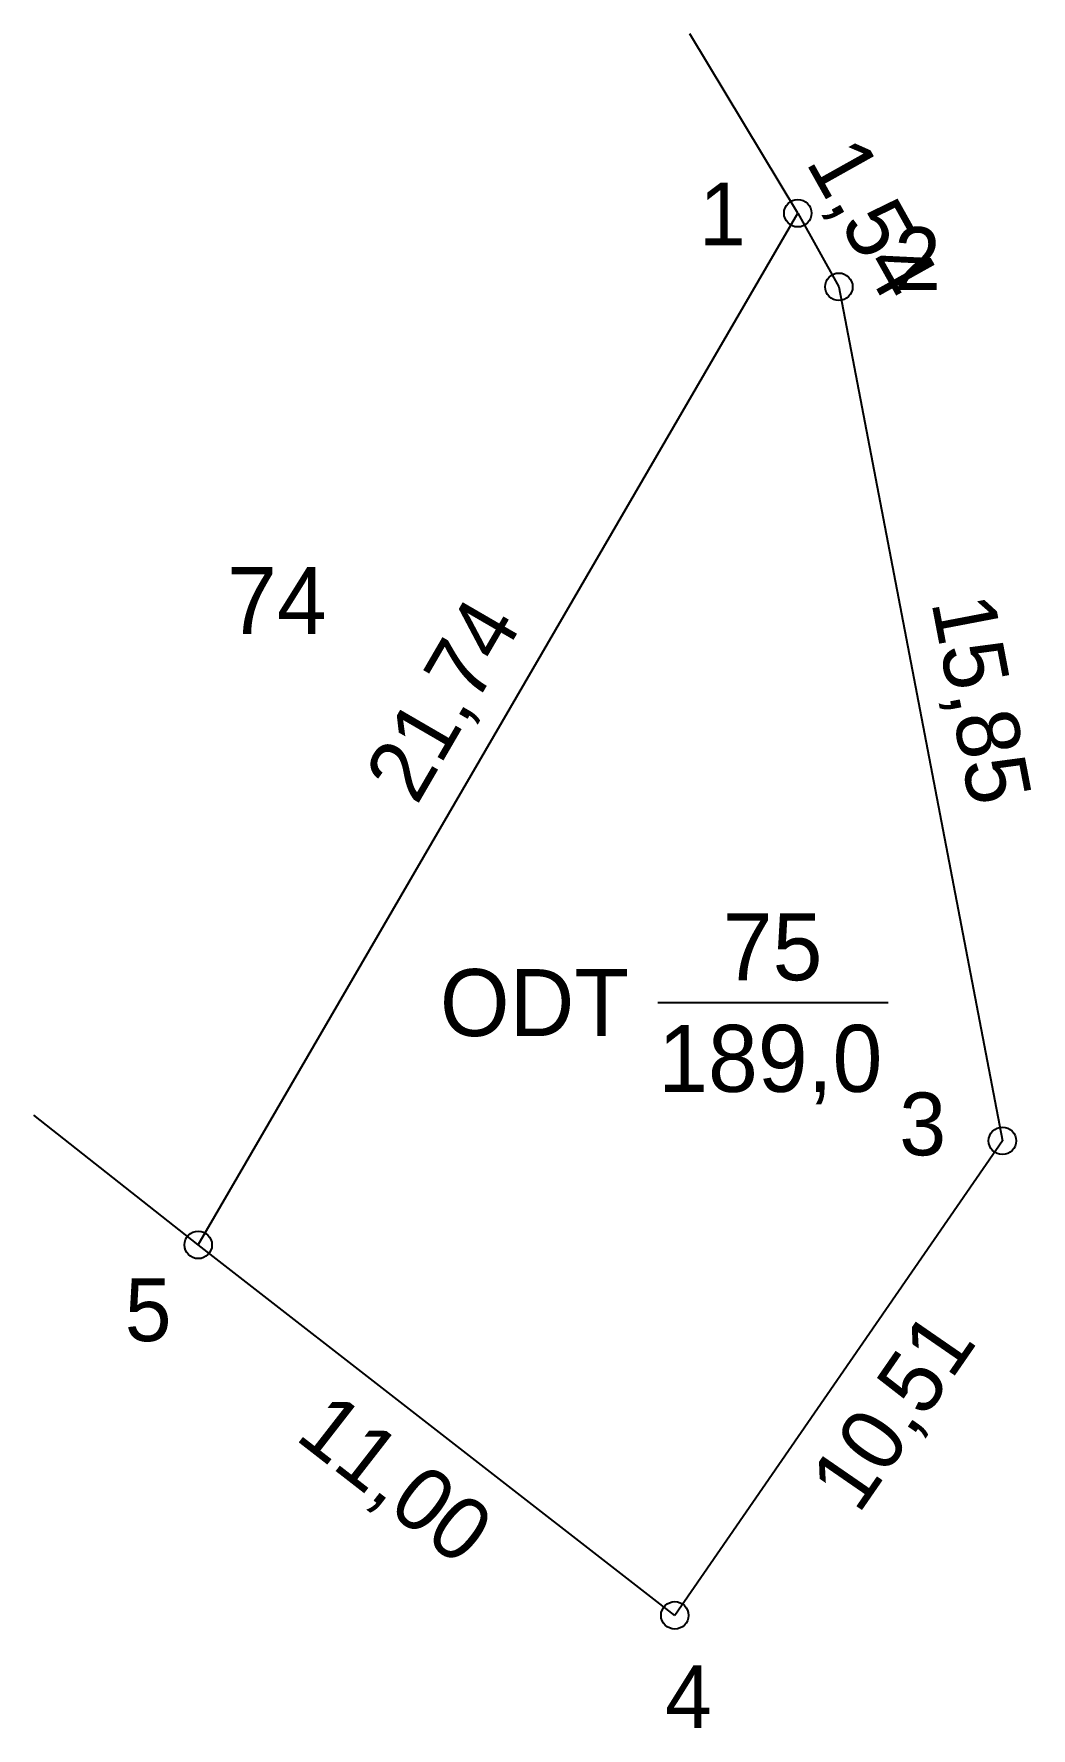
# Model space of a CAD drawing. Extents: x 555139.41 to 555141.23, y 1184009.04 to 1184012.13.
import ezdxf

# ---------------------------------------------------------------- set-up
doc = ezdxf.new("R2010")
doc.units = 0
for name, color, linetype in [('CanhThua', 7, 'Continuous'), ('ChieuDaiCanhThua', 7, 'Continuous'), ('MocDinhThua', 7, 'Continuous'), ('NhanDiaChinhThua', 7, 'Continuous'), ('NhanTuCan', 7, 'Continuous'), ('RauThua', 7, 'Continuous'), ('SoHieuDinhThua', 7, 'Continuous')]:
    doc.layers.add(name, color=color, linetype=linetype)

msp = doc.modelspace()

# ---------------------------------------------------------------- linework, layer by layer
at = {"layer": 'CanhThua'}
for p, q in [((555139.713, 1184009.921), (555140.805, 1184011.801)), ((555140.805, 1184011.801), (555140.88, 1184011.667)), ((555140.88, 1184011.667), (555141.1777, 1184010.1106)), ((555141.1777, 1184010.1106), (555140.581, 1184009.246)), ((555140.581, 1184009.246), (555139.713, 1184009.921))]:
    msp.add_line(p, q, dxfattribs=at)
at = {"layer": 'MocDinhThua'}
for centre in [(555140.805, 1184011.801), (555140.88, 1184011.667), (555141.1777, 1184010.1106), (555139.713, 1184009.921), (555140.581, 1184009.246)]:
    msp.add_circle(centre, 0.025, dxfattribs=at)
at = {"layer": 'NhanDiaChinhThua'}
msp.add_line((555140.5504, 1184010.3627), (555140.9694, 1184010.3627), dxfattribs=at)
at = {"layer": 'RauThua'}
for p, q in [((555140.805, 1184011.801), (555140.6083, 1184012.1278)), ((555139.713, 1184009.921), (555139.4136, 1184010.1574))]:
    msp.add_line(p, q, dxfattribs=at)

# ---------------------------------------------------------------- texts
at = {"layer": 'ChieuDaiCanhThua'}
for s, rotation, p in [('1,54', 299.2358, (555140.8184, 1184011.8943)), ('21,74', 59.8498, (555140.111, 1184010.7202)), ('15,85', 280.8284, (555141.0481, 1184011.0928)), ('10,51', 55.3887, (555140.9154, 1184009.4283)), ('11,00', 322.1296, (555139.8868, 1184009.5684))]:
    msp.add_text(s, height=0.11444, rotation=rotation, dxfattribs=at).set_placement(p)
at = {"layer": 'NhanDiaChinhThua'}
for s, p in [('75', (555140.6684, 1184010.4033)), ('ODT', (555140.1531, 1184010.3016)), ('189,0', (555140.5507, 1184010.1999))]:
    msp.add_text(s, height=0.12207, dxfattribs=at).set_placement(p)
at = {"layer": 'NhanTuCan'}
msp.add_text('74', height=0.12207, dxfattribs=at).set_placement((555139.7654, 1184011.034))
at = {"layer": 'SoHieuDinhThua'}
for s, p in [('1', (555140.6253, 1184011.7426)), ('2', (555140.9807, 1184011.6612)), ('3', (555140.9901, 1184010.0843)), ('5', (555139.5792, 1184009.7457)), ('4', (555140.5633, 1184009.0405))]:
    msp.add_text(s, height=0.1144, dxfattribs=at).set_placement(p)

doc.saveas('drawing.dxf')
